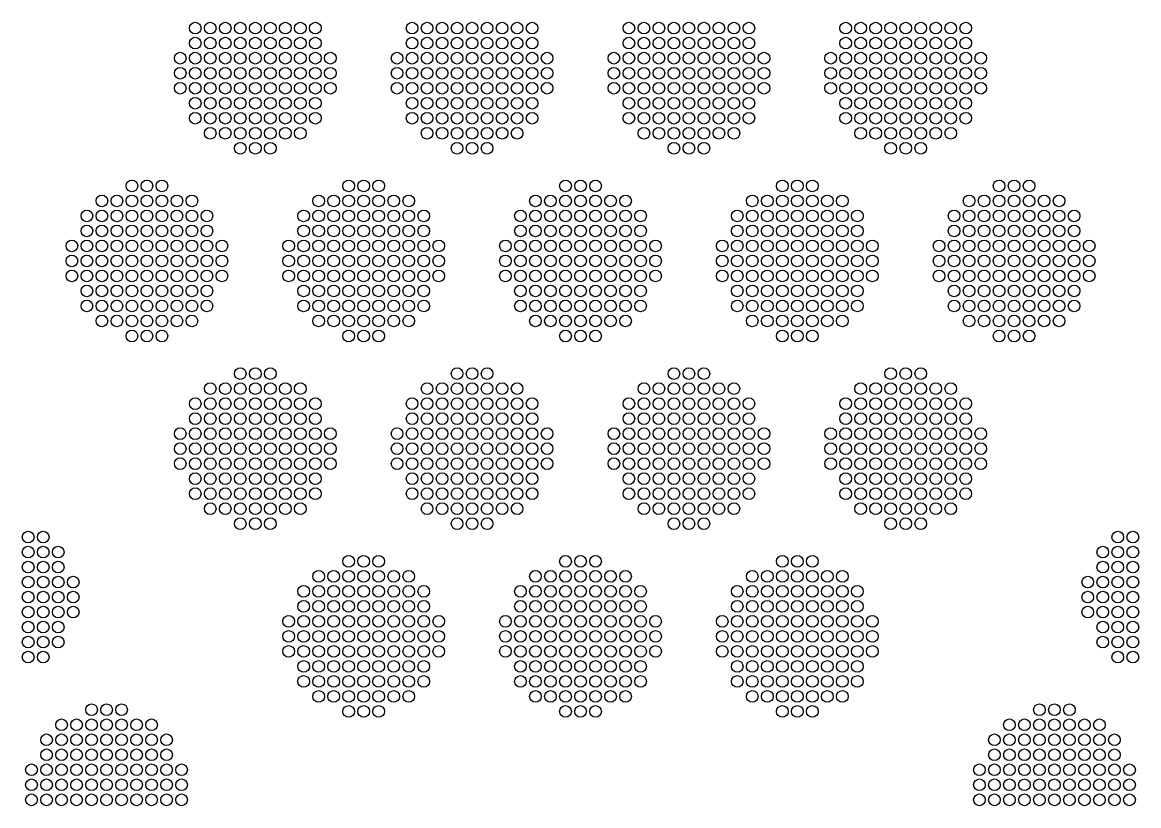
# Model space of a CAD drawing. Extents: x -49 to 54, y -38 to 38.
# Drawn here: x -16.95 to -10.26, y -23.69 to -18.99 of the extents above; entities that cross this region are included whole.
import ezdxf

# ---------------------------------------------------------------- set-up
doc = ezdxf.new("R2010")
doc.units = 0
doc.layers.add('LOWER_ELECTRODE', color=1, linetype='CONTINUOUS')

msp = doc.modelspace()

# ---------------------------------------------------------------- linework, layer by layer
at = {"layer": 'LOWER_ELECTRODE'}
for centre in [(-15.9146, -19.0262), (-15.8246, -19.0262), (-15.7346, -19.0262), (-15.6446, -19.0262), (-15.5546, -19.0262), (-15.4646, -19.0262), (-15.3746, -19.0262), (-15.2846, -19.0262), (-15.1946, -19.0262), (-14.6146, -19.0262), (-14.5246, -19.0262), (-14.4346, -19.0262), (-14.3446, -19.0262), (-14.2546, -19.0262), (-14.1646, -19.0262), (-14.0746, -19.0262), (-13.9846, -19.0262), (-13.8946, -19.0262), (-13.3146, -19.0262), (-13.2246, -19.0262), (-13.1346, -19.0262), (-13.0446, -19.0262), (-12.9546, -19.0262), (-12.8646, -19.0262), (-12.7746, -19.0262), (-12.6846, -19.0262), (-12.5946, -19.0262), (-12.0146, -19.0262), (-11.9246, -19.0262), (-11.8346, -19.0262), (-11.7446, -19.0262), (-11.6546, -19.0262), (-11.5646, -19.0262), (-11.4746, -19.0262), (-11.3846, -19.0262), (-11.2946, -19.0262), (-15.9146, -19.1162), (-15.8246, -19.1162), (-15.7346, -19.1162), (-15.6446, -19.1162), (-15.5546, -19.1162), (-15.4646, -19.1162), (-15.3746, -19.1162), (-15.2846, -19.1162), (-15.1946, -19.1162), (-14.6146, -19.1162), (-14.5246, -19.1162), (-14.4346, -19.1162), (-14.3446, -19.1162), (-14.2546, -19.1162), (-14.1646, -19.1162), (-14.0746, -19.1162), (-13.9846, -19.1162), (-13.8946, -19.1162), (-13.3146, -19.1162), (-13.2246, -19.1162), (-13.1346, -19.1162), (-13.0446, -19.1162), (-12.9546, -19.1162), (-12.8646, -19.1162), (-12.7746, -19.1162), (-12.6846, -19.1162), (-12.5946, -19.1162), (-12.0146, -19.1162), (-11.9246, -19.1162), (-11.8346, -19.1162), (-11.7446, -19.1162), (-11.6546, -19.1162), (-11.5646, -19.1162), (-11.4746, -19.1162), (-11.3846, -19.1162), (-11.2946, -19.1162), (-16.0046, -19.2062), (-15.9146, -19.2062), (-15.8246, -19.2062), (-15.7346, -19.2062), (-15.6446, -19.2062), (-15.5546, -19.2062), (-15.4646, -19.2062), (-15.3746, -19.2062), (-15.2846, -19.2062), (-15.1946, -19.2062), (-15.1046, -19.2062), (-14.7046, -19.2062), (-14.6146, -19.2062), (-14.5246, -19.2062), (-14.4346, -19.2062), (-14.3446, -19.2062), (-14.2546, -19.2062), (-14.1646, -19.2062), (-14.0746, -19.2062), (-13.9846, -19.2062), (-13.8946, -19.2062), (-13.8046, -19.2062), (-13.4046, -19.2062), (-13.3146, -19.2062), (-13.2246, -19.2062), (-13.1346, -19.2062), (-13.0446, -19.2062), (-12.9546, -19.2062), (-12.8646, -19.2062), (-12.7746, -19.2062), (-12.6846, -19.2062), (-12.5946, -19.2062), (-12.5046, -19.2062), (-12.1046, -19.2062), (-12.0146, -19.2062), (-11.9246, -19.2062), (-11.8346, -19.2062), (-11.7446, -19.2062), (-11.6546, -19.2062), (-11.5646, -19.2062), (-11.4746, -19.2062), (-11.3846, -19.2062), (-11.2946, -19.2062), (-11.2046, -19.2062), (-16.0046, -19.2962), (-15.9146, -19.2962), (-15.8246, -19.2962), (-15.7346, -19.2962), (-15.6446, -19.2962), (-15.5546, -19.2962), (-15.4646, -19.2962), (-15.3746, -19.2962), (-15.2846, -19.2962), (-15.1946, -19.2962), (-15.1046, -19.2962), (-14.7046, -19.2962), (-14.6146, -19.2962), (-14.5246, -19.2962), (-14.4346, -19.2962), (-14.3446, -19.2962), (-14.2546, -19.2962), (-14.1646, -19.2962), (-14.0746, -19.2962), (-13.9846, -19.2962), (-13.8946, -19.2962), (-13.8046, -19.2962), (-13.4046, -19.2962), (-13.3146, -19.2962), (-13.2246, -19.2962), (-13.1346, -19.2962), (-13.0446, -19.2962), (-12.9546, -19.2962), (-12.8646, -19.2962), (-12.7746, -19.2962), (-12.6846, -19.2962), (-12.5946, -19.2962), (-12.5046, -19.2962), (-12.1046, -19.2962), (-12.0146, -19.2962), (-11.9246, -19.2962), (-11.8346, -19.2962), (-11.7446, -19.2962), (-11.6546, -19.2962), (-11.5646, -19.2962), (-11.4746, -19.2962), (-11.3846, -19.2962), (-11.2946, -19.2962), (-11.2046, -19.2962), (-16.0046, -19.3862), (-15.9146, -19.3862), (-15.8246, -19.3862), (-15.7346, -19.3862), (-15.6446, -19.3862), (-15.5546, -19.3862), (-15.4646, -19.3862), (-15.3746, -19.3862), (-15.2846, -19.3862), (-15.1946, -19.3862), (-15.1046, -19.3862), (-14.7046, -19.3862), (-14.6146, -19.3862), (-14.5246, -19.3862), (-14.4346, -19.3862), (-14.3446, -19.3862), (-14.2546, -19.3862), (-14.1646, -19.3862), (-14.0746, -19.3862), (-13.9846, -19.3862), (-13.8946, -19.3862), (-13.8046, -19.3862), (-13.4046, -19.3862), (-13.3146, -19.3862), (-13.2246, -19.3862), (-13.1346, -19.3862), (-13.0446, -19.3862), (-12.9546, -19.3862), (-12.8646, -19.3862), (-12.7746, -19.3862), (-12.6846, -19.3862), (-12.5946, -19.3862), (-12.5046, -19.3862), (-12.1046, -19.3862), (-12.0146, -19.3862), (-11.9246, -19.3862), (-11.8346, -19.3862), (-11.7446, -19.3862), (-11.6546, -19.3862), (-11.5646, -19.3862), (-11.4746, -19.3862), (-11.3846, -19.3862), (-11.2946, -19.3862), (-11.2046, -19.3862), (-15.9146, -19.4762), (-15.8246, -19.4762), (-15.7346, -19.4762), (-15.6446, -19.4762), (-15.5546, -19.4762), (-15.4646, -19.4762), (-15.3746, -19.4762), (-15.2846, -19.4762), (-15.1946, -19.4762), (-14.6146, -19.4762), (-14.5246, -19.4762), (-14.4346, -19.4762), (-14.3446, -19.4762), (-14.2546, -19.4762), (-14.1646, -19.4762), (-14.0746, -19.4762), (-13.9846, -19.4762), (-13.8946, -19.4762), (-13.3146, -19.4762), (-13.2246, -19.4762), (-13.1346, -19.4762), (-13.0446, -19.4762), (-12.9546, -19.4762), (-12.8646, -19.4762), (-12.7746, -19.4762), (-12.6846, -19.4762), (-12.5946, -19.4762), (-12.0146, -19.4762), (-11.9246, -19.4762), (-11.8346, -19.4762), (-11.7446, -19.4762), (-11.6546, -19.4762), (-11.5646, -19.4762), (-11.4746, -19.4762), (-11.3846, -19.4762), (-11.2946, -19.4762), (-15.9146, -19.5662), (-15.8246, -19.5662), (-15.7346, -19.5662), (-15.6446, -19.5662), (-15.5546, -19.5662), (-15.4646, -19.5662), (-15.3746, -19.5662), (-15.2846, -19.5662), (-15.1946, -19.5662), (-14.6146, -19.5662), (-14.5246, -19.5662), (-14.4346, -19.5662), (-14.3446, -19.5662), (-14.2546, -19.5662), (-14.1646, -19.5662), (-14.0746, -19.5662), (-13.9846, -19.5662), (-13.8946, -19.5662), (-13.3146, -19.5662), (-13.2246, -19.5662), (-13.1346, -19.5662), (-13.0446, -19.5662), (-12.9546, -19.5662), (-12.8646, -19.5662), (-12.7746, -19.5662), (-12.6846, -19.5662), (-12.5946, -19.5662), (-12.0146, -19.5662), (-11.9246, -19.5662), (-11.8346, -19.5662), (-11.7446, -19.5662), (-11.6546, -19.5662), (-11.5646, -19.5662), (-11.4746, -19.5662), (-11.3846, -19.5662), (-11.2946, -19.5662), (-15.8246, -19.6562), (-15.7346, -19.6562), (-15.6446, -19.6562), (-15.5546, -19.6562), (-15.4646, -19.6562), (-15.3746, -19.6562), (-15.2846, -19.6562), (-14.5246, -19.6562), (-14.4346, -19.6562), (-14.3446, -19.6562), (-14.2546, -19.6562), (-14.1646, -19.6562), (-14.0746, -19.6562), (-13.9846, -19.6562), (-13.2246, -19.6562), (-13.1346, -19.6562), (-13.0446, -19.6562), (-12.9546, -19.6562), (-12.8646, -19.6562), (-12.7746, -19.6562), (-12.6846, -19.6562), (-11.9246, -19.6562), (-11.8346, -19.6562), (-11.7446, -19.6562), (-11.6546, -19.6562), (-11.5646, -19.6562), (-11.4746, -19.6562), (-11.3846, -19.6562), (-15.6446, -19.7462), (-15.5546, -19.7462), (-15.4646, -19.7462), (-14.3446, -19.7462), (-14.2546, -19.7462), (-14.1646, -19.7462), (-13.0446, -19.7462), (-12.9546, -19.7462), (-12.8646, -19.7462), (-11.7446, -19.7462), (-11.6546, -19.7462), (-11.5646, -19.7462), (-16.2946, -19.9721), (-16.2046, -19.9721), (-16.1146, -19.9721), (-14.9946, -19.9721), (-14.9046, -19.9721), (-14.8146, -19.9721), (-13.6946, -19.9721), (-13.6046, -19.9721), (-13.5146, -19.9721), (-12.3946, -19.9721), (-12.3046, -19.9721), (-12.2146, -19.9721), (-11.0946, -19.9721), (-11.0046, -19.9721), (-10.9146, -19.9721), (-16.4746, -20.0621), (-16.3846, -20.0621), (-16.2946, -20.0621), (-16.2046, -20.0621), (-16.1146, -20.0621), (-16.0246, -20.0621), (-15.9346, -20.0621), (-15.1746, -20.0621), (-15.0846, -20.0621), (-14.9946, -20.0621), (-14.9046, -20.0621), (-14.8146, -20.0621), (-14.7246, -20.0621), (-14.6346, -20.0621), (-13.8746, -20.0621), (-13.7846, -20.0621), (-13.6946, -20.0621), (-13.6046, -20.0621), (-13.5146, -20.0621), (-13.4246, -20.0621), (-13.3346, -20.0621), (-12.5746, -20.0621), (-12.4846, -20.0621), (-12.3946, -20.0621), (-12.3046, -20.0621), (-12.2146, -20.0621), (-12.1246, -20.0621), (-12.0346, -20.0621), (-11.2746, -20.0621), (-11.1846, -20.0621), (-11.0946, -20.0621), (-11.0046, -20.0621), (-10.9146, -20.0621), (-10.8246, -20.0621), (-10.7346, -20.0621), (-16.5646, -20.1521), (-16.4746, -20.1521), (-16.3846, -20.1521), (-16.2946, -20.1521), (-16.2046, -20.1521), (-16.1146, -20.1521), (-16.0246, -20.1521), (-15.9346, -20.1521), (-15.8446, -20.1521), (-15.2646, -20.1521), (-15.1746, -20.1521), (-15.0846, -20.1521), (-14.9946, -20.1521), (-14.9046, -20.1521), (-14.8146, -20.1521), (-14.7246, -20.1521), (-14.6346, -20.1521), (-14.5446, -20.1521), (-13.9646, -20.1521), (-13.8746, -20.1521), (-13.7846, -20.1521), (-13.6946, -20.1521), (-13.6046, -20.1521), (-13.5146, -20.1521), (-13.4246, -20.1521), (-13.3346, -20.1521), (-13.2446, -20.1521), (-12.6646, -20.1521), (-12.5746, -20.1521), (-12.4846, -20.1521), (-12.3946, -20.1521), (-12.3046, -20.1521), (-12.2146, -20.1521), (-12.1246, -20.1521), (-12.0346, -20.1521), (-11.9446, -20.1521), (-11.3646, -20.1521), (-11.2746, -20.1521), (-11.1846, -20.1521), (-11.0946, -20.1521), (-11.0046, -20.1521), (-10.9146, -20.1521), (-10.8246, -20.1521), (-10.7346, -20.1521), (-10.6446, -20.1521), (-16.5646, -20.2421), (-16.4746, -20.2421), (-16.3846, -20.2421), (-16.2946, -20.2421), (-16.2046, -20.2421), (-16.1146, -20.2421), (-16.0246, -20.2421), (-15.9346, -20.2421), (-15.8446, -20.2421), (-15.2646, -20.2421), (-15.1746, -20.2421), (-15.0846, -20.2421), (-14.9946, -20.2421), (-14.9046, -20.2421), (-14.8146, -20.2421), (-14.7246, -20.2421), (-14.6346, -20.2421), (-14.5446, -20.2421), (-13.9646, -20.2421), (-13.8746, -20.2421), (-13.7846, -20.2421), (-13.6946, -20.2421), (-13.6046, -20.2421), (-13.5146, -20.2421), (-13.4246, -20.2421), (-13.3346, -20.2421), (-13.2446, -20.2421), (-12.6646, -20.2421), (-12.5746, -20.2421), (-12.4846, -20.2421), (-12.3946, -20.2421), (-12.3046, -20.2421), (-12.2146, -20.2421), (-12.1246, -20.2421), (-12.0346, -20.2421), (-11.9446, -20.2421), (-11.3646, -20.2421), (-11.2746, -20.2421), (-11.1846, -20.2421), (-11.0946, -20.2421), (-11.0046, -20.2421), (-10.9146, -20.2421), (-10.8246, -20.2421), (-10.7346, -20.2421), (-10.6446, -20.2421), (-16.6546, -20.3321), (-16.5646, -20.3321), (-16.4746, -20.3321), (-16.3846, -20.3321), (-16.2946, -20.3321), (-16.2046, -20.3321), (-16.1146, -20.3321), (-16.0246, -20.3321), (-15.9346, -20.3321), (-15.8446, -20.3321), (-15.7546, -20.3321), (-15.3546, -20.3321), (-15.2646, -20.3321), (-15.1746, -20.3321), (-15.0846, -20.3321), (-14.9946, -20.3321), (-14.9046, -20.3321), (-14.8146, -20.3321), (-14.7246, -20.3321), (-14.6346, -20.3321), (-14.5446, -20.3321), (-14.4546, -20.3321), (-14.0546, -20.3321), (-13.9646, -20.3321), (-13.8746, -20.3321), (-13.7846, -20.3321), (-13.6946, -20.3321), (-13.6046, -20.3321), (-13.5146, -20.3321), (-13.4246, -20.3321), (-13.3346, -20.3321), (-13.2446, -20.3321), (-13.1546, -20.3321), (-12.7546, -20.3321), (-12.6646, -20.3321), (-12.5746, -20.3321), (-12.4846, -20.3321), (-12.3946, -20.3321), (-12.3046, -20.3321), (-12.2146, -20.3321), (-12.1246, -20.3321), (-12.0346, -20.3321), (-11.9446, -20.3321), (-11.8546, -20.3321), (-11.4546, -20.3321), (-11.3646, -20.3321), (-11.2746, -20.3321), (-11.1846, -20.3321), (-11.0946, -20.3321), (-11.0046, -20.3321), (-10.9146, -20.3321), (-10.8246, -20.3321), (-10.7346, -20.3321), (-10.6446, -20.3321), (-10.5546, -20.3321), (-16.6546, -20.4221), (-16.5646, -20.4221), (-16.4746, -20.4221), (-16.3846, -20.4221), (-16.2946, -20.4221), (-16.2046, -20.4221), (-16.1146, -20.4221), (-16.0246, -20.4221), (-15.9346, -20.4221), (-15.8446, -20.4221), (-15.7546, -20.4221), (-15.3546, -20.4221), (-15.2646, -20.4221), (-15.1746, -20.4221), (-15.0846, -20.4221), (-14.9946, -20.4221), (-14.9046, -20.4221), (-14.8146, -20.4221), (-14.7246, -20.4221), (-14.6346, -20.4221), (-14.5446, -20.4221), (-14.4546, -20.4221), (-14.0546, -20.4221), (-13.9646, -20.4221), (-13.8746, -20.4221), (-13.7846, -20.4221), (-13.6946, -20.4221), (-13.6046, -20.4221), (-13.5146, -20.4221), (-13.4246, -20.4221), (-13.3346, -20.4221), (-13.2446, -20.4221), (-13.1546, -20.4221), (-12.7546, -20.4221), (-12.6646, -20.4221), (-12.5746, -20.4221), (-12.4846, -20.4221), (-12.3946, -20.4221), (-12.3046, -20.4221), (-12.2146, -20.4221), (-12.1246, -20.4221), (-12.0346, -20.4221), (-11.9446, -20.4221), (-11.8546, -20.4221), (-11.4546, -20.4221), (-11.3646, -20.4221), (-11.2746, -20.4221), (-11.1846, -20.4221), (-11.0946, -20.4221), (-11.0046, -20.4221), (-10.9146, -20.4221), (-10.8246, -20.4221), (-10.7346, -20.4221), (-10.6446, -20.4221), (-10.5546, -20.4221), (-16.6546, -20.5121), (-16.5646, -20.5121), (-16.4746, -20.5121), (-16.3846, -20.5121), (-16.2946, -20.5121), (-16.2046, -20.5121), (-16.1146, -20.5121), (-16.0246, -20.5121), (-15.9346, -20.5121), (-15.8446, -20.5121), (-15.7546, -20.5121), (-15.3546, -20.5121), (-15.2646, -20.5121), (-15.1746, -20.5121), (-15.0846, -20.5121), (-14.9946, -20.5121), (-14.9046, -20.5121), (-14.8146, -20.5121), (-14.7246, -20.5121), (-14.6346, -20.5121), (-14.5446, -20.5121), (-14.4546, -20.5121), (-14.0546, -20.5121), (-13.9646, -20.5121), (-13.8746, -20.5121), (-13.7846, -20.5121), (-13.6946, -20.5121), (-13.6046, -20.5121), (-13.5146, -20.5121), (-13.4246, -20.5121), (-13.3346, -20.5121), (-13.2446, -20.5121), (-13.1546, -20.5121), (-12.7546, -20.5121), (-12.6646, -20.5121), (-12.5746, -20.5121), (-12.4846, -20.5121), (-12.3946, -20.5121), (-12.3046, -20.5121), (-12.2146, -20.5121), (-12.1246, -20.5121), (-12.0346, -20.5121), (-11.9446, -20.5121), (-11.8546, -20.5121), (-11.4546, -20.5121), (-11.3646, -20.5121), (-11.2746, -20.5121), (-11.1846, -20.5121), (-11.0946, -20.5121), (-11.0046, -20.5121), (-10.9146, -20.5121), (-10.8246, -20.5121), (-10.7346, -20.5121), (-10.6446, -20.5121), (-10.5546, -20.5121), (-16.5646, -20.6021), (-16.4746, -20.6021), (-16.3846, -20.6021), (-16.2946, -20.6021), (-16.2046, -20.6021), (-16.1146, -20.6021), (-16.0246, -20.6021), (-15.9346, -20.6021), (-15.8446, -20.6021), (-15.2646, -20.6021), (-15.1746, -20.6021), (-15.0846, -20.6021), (-14.9946, -20.6021), (-14.9046, -20.6021), (-14.8146, -20.6021), (-14.7246, -20.6021), (-14.6346, -20.6021), (-14.5446, -20.6021), (-13.9646, -20.6021), (-13.8746, -20.6021), (-13.7846, -20.6021), (-13.6946, -20.6021), (-13.6046, -20.6021), (-13.5146, -20.6021), (-13.4246, -20.6021), (-13.3346, -20.6021), (-13.2446, -20.6021), (-12.6646, -20.6021), (-12.5746, -20.6021), (-12.4846, -20.6021), (-12.3946, -20.6021), (-12.3046, -20.6021), (-12.2146, -20.6021), (-12.1246, -20.6021), (-12.0346, -20.6021), (-11.9446, -20.6021), (-11.3646, -20.6021), (-11.2746, -20.6021), (-11.1846, -20.6021), (-11.0946, -20.6021), (-11.0046, -20.6021), (-10.9146, -20.6021), (-10.8246, -20.6021), (-10.7346, -20.6021), (-10.6446, -20.6021), (-16.5646, -20.6921), (-16.4746, -20.6921), (-16.3846, -20.6921), (-16.2946, -20.6921), (-16.2046, -20.6921), (-16.1146, -20.6921), (-16.0246, -20.6921), (-15.9346, -20.6921), (-15.8446, -20.6921), (-15.2646, -20.6921), (-15.1746, -20.6921), (-15.0846, -20.6921), (-14.9946, -20.6921), (-14.9046, -20.6921), (-14.8146, -20.6921), (-14.7246, -20.6921), (-14.6346, -20.6921), (-14.5446, -20.6921), (-13.9646, -20.6921), (-13.8746, -20.6921), (-13.7846, -20.6921), (-13.6946, -20.6921), (-13.6046, -20.6921), (-13.5146, -20.6921), (-13.4246, -20.6921), (-13.3346, -20.6921), (-13.2446, -20.6921), (-12.6646, -20.6921), (-12.5746, -20.6921), (-12.4846, -20.6921), (-12.3946, -20.6921), (-12.3046, -20.6921), (-12.2146, -20.6921), (-12.1246, -20.6921), (-12.0346, -20.6921), (-11.9446, -20.6921), (-11.3646, -20.6921), (-11.2746, -20.6921), (-11.1846, -20.6921), (-11.0946, -20.6921), (-11.0046, -20.6921), (-10.9146, -20.6921), (-10.8246, -20.6921), (-10.7346, -20.6921), (-10.6446, -20.6921), (-16.4746, -20.7821), (-16.3846, -20.7821), (-16.2946, -20.7821), (-16.2046, -20.7821), (-16.1146, -20.7821), (-16.0246, -20.7821), (-15.9346, -20.7821), (-15.1746, -20.7821), (-15.0846, -20.7821), (-14.9946, -20.7821), (-14.9046, -20.7821), (-14.8146, -20.7821), (-14.7246, -20.7821), (-14.6346, -20.7821), (-13.8746, -20.7821), (-13.7846, -20.7821), (-13.6946, -20.7821), (-13.6046, -20.7821), (-13.5146, -20.7821), (-13.4246, -20.7821), (-13.3346, -20.7821), (-12.5746, -20.7821), (-12.4846, -20.7821), (-12.3946, -20.7821), (-12.3046, -20.7821), (-12.2146, -20.7821), (-12.1246, -20.7821), (-12.0346, -20.7821), (-11.2746, -20.7821), (-11.1846, -20.7821), (-11.0946, -20.7821), (-11.0046, -20.7821), (-10.9146, -20.7821), (-10.8246, -20.7821), (-10.7346, -20.7821), (-16.2946, -20.8721), (-16.2046, -20.8721), (-16.1146, -20.8721), (-14.9946, -20.8721), (-14.9046, -20.8721), (-14.8146, -20.8721), (-13.6946, -20.8721), (-13.6046, -20.8721), (-13.5146, -20.8721), (-12.3946, -20.8721), (-12.3046, -20.8721), (-12.2146, -20.8721), (-11.0946, -20.8721), (-11.0046, -20.8721), (-10.9146, -20.8721), (-15.6446, -21.0979), (-15.5546, -21.0979), (-15.4646, -21.0979), (-14.3446, -21.0979), (-14.2546, -21.0979), (-14.1646, -21.0979), (-13.0446, -21.0979), (-12.9546, -21.0979), (-12.8646, -21.0979), (-11.7446, -21.0979), (-11.6546, -21.0979), (-11.5646, -21.0979), (-15.8246, -21.1879), (-15.7346, -21.1879), (-15.6446, -21.1879), (-15.5546, -21.1879), (-15.4646, -21.1879), (-15.3746, -21.1879), (-15.2846, -21.1879), (-14.5246, -21.1879), (-14.4346, -21.1879), (-14.3446, -21.1879), (-14.2546, -21.1879), (-14.1646, -21.1879), (-14.0746, -21.1879), (-13.9846, -21.1879), (-13.2246, -21.1879), (-13.1346, -21.1879), (-13.0446, -21.1879), (-12.9546, -21.1879), (-12.8646, -21.1879), (-12.7746, -21.1879), (-12.6846, -21.1879), (-11.9246, -21.1879), (-11.8346, -21.1879), (-11.7446, -21.1879), (-11.6546, -21.1879), (-11.5646, -21.1879), (-11.4746, -21.1879), (-11.3846, -21.1879), (-15.9146, -21.2779), (-15.8246, -21.2779), (-15.7346, -21.2779), (-15.6446, -21.2779), (-15.5546, -21.2779), (-15.4646, -21.2779), (-15.3746, -21.2779), (-15.2846, -21.2779), (-15.1946, -21.2779), (-14.6146, -21.2779), (-14.5246, -21.2779), (-14.4346, -21.2779), (-14.3446, -21.2779), (-14.2546, -21.2779), (-14.1646, -21.2779), (-14.0746, -21.2779), (-13.9846, -21.2779), (-13.8946, -21.2779), (-13.3146, -21.2779), (-13.2246, -21.2779), (-13.1346, -21.2779), (-13.0446, -21.2779), (-12.9546, -21.2779), (-12.8646, -21.2779), (-12.7746, -21.2779), (-12.6846, -21.2779), (-12.5946, -21.2779), (-12.0146, -21.2779), (-11.9246, -21.2779), (-11.8346, -21.2779), (-11.7446, -21.2779), (-11.6546, -21.2779), (-11.5646, -21.2779), (-11.4746, -21.2779), (-11.3846, -21.2779), (-11.2946, -21.2779), (-15.9146, -21.3679), (-15.8246, -21.3679), (-15.7346, -21.3679), (-15.6446, -21.3679), (-15.5546, -21.3679), (-15.4646, -21.3679), (-15.3746, -21.3679), (-15.2846, -21.3679), (-15.1946, -21.3679), (-14.6146, -21.3679), (-14.5246, -21.3679), (-14.4346, -21.3679), (-14.3446, -21.3679), (-14.2546, -21.3679), (-14.1646, -21.3679), (-14.0746, -21.3679), (-13.9846, -21.3679), (-13.8946, -21.3679), (-13.3146, -21.3679), (-13.2246, -21.3679), (-13.1346, -21.3679), (-13.0446, -21.3679), (-12.9546, -21.3679), (-12.8646, -21.3679), (-12.7746, -21.3679), (-12.6846, -21.3679), (-12.5946, -21.3679), (-12.0146, -21.3679), (-11.9246, -21.3679), (-11.8346, -21.3679), (-11.7446, -21.3679), (-11.6546, -21.3679), (-11.5646, -21.3679), (-11.4746, -21.3679), (-11.3846, -21.3679), (-11.2946, -21.3679), (-16.0046, -21.4579), (-15.9146, -21.4579), (-15.8246, -21.4579), (-15.7346, -21.4579), (-15.6446, -21.4579), (-15.5546, -21.4579), (-15.4646, -21.4579), (-15.3746, -21.4579), (-15.2846, -21.4579), (-15.1946, -21.4579), (-15.1046, -21.4579), (-14.7046, -21.4579), (-14.6146, -21.4579), (-14.5246, -21.4579), (-14.4346, -21.4579), (-14.3446, -21.4579), (-14.2546, -21.4579), (-14.1646, -21.4579), (-14.0746, -21.4579), (-13.9846, -21.4579), (-13.8946, -21.4579), (-13.8046, -21.4579), (-13.4046, -21.4579), (-13.3146, -21.4579), (-13.2246, -21.4579), (-13.1346, -21.4579), (-13.0446, -21.4579), (-12.9546, -21.4579), (-12.8646, -21.4579), (-12.7746, -21.4579), (-12.6846, -21.4579), (-12.5946, -21.4579), (-12.5046, -21.4579), (-12.1046, -21.4579), (-12.0146, -21.4579), (-11.9246, -21.4579), (-11.8346, -21.4579), (-11.7446, -21.4579), (-11.6546, -21.4579), (-11.5646, -21.4579), (-11.4746, -21.4579), (-11.3846, -21.4579), (-11.2946, -21.4579), (-11.2046, -21.4579), (-16.0046, -21.5479), (-15.9146, -21.5479), (-15.8246, -21.5479), (-15.7346, -21.5479), (-15.6446, -21.5479), (-15.5546, -21.5479), (-15.4646, -21.5479), (-15.3746, -21.5479), (-15.2846, -21.5479), (-15.1946, -21.5479), (-15.1046, -21.5479), (-14.7046, -21.5479), (-14.6146, -21.5479), (-14.5246, -21.5479), (-14.4346, -21.5479), (-14.3446, -21.5479), (-14.2546, -21.5479), (-14.1646, -21.5479), (-14.0746, -21.5479), (-13.9846, -21.5479), (-13.8946, -21.5479), (-13.8046, -21.5479), (-13.4046, -21.5479), (-13.3146, -21.5479), (-13.2246, -21.5479), (-13.1346, -21.5479), (-13.0446, -21.5479), (-12.9546, -21.5479), (-12.8646, -21.5479), (-12.7746, -21.5479), (-12.6846, -21.5479), (-12.5946, -21.5479), (-12.5046, -21.5479), (-12.1046, -21.5479), (-12.0146, -21.5479), (-11.9246, -21.5479), (-11.8346, -21.5479), (-11.7446, -21.5479), (-11.6546, -21.5479), (-11.5646, -21.5479), (-11.4746, -21.5479), (-11.3846, -21.5479), (-11.2946, -21.5479), (-11.2046, -21.5479), (-16.0046, -21.6379), (-15.9146, -21.6379), (-15.8246, -21.6379), (-15.7346, -21.6379), (-15.6446, -21.6379), (-15.5546, -21.6379), (-15.4646, -21.6379), (-15.3746, -21.6379), (-15.2846, -21.6379), (-15.1946, -21.6379), (-15.1046, -21.6379), (-14.7046, -21.6379), (-14.6146, -21.6379), (-14.5246, -21.6379), (-14.4346, -21.6379), (-14.3446, -21.6379), (-14.2546, -21.6379), (-14.1646, -21.6379), (-14.0746, -21.6379), (-13.9846, -21.6379), (-13.8946, -21.6379), (-13.8046, -21.6379), (-13.4046, -21.6379), (-13.3146, -21.6379), (-13.2246, -21.6379), (-13.1346, -21.6379), (-13.0446, -21.6379), (-12.9546, -21.6379), (-12.8646, -21.6379), (-12.7746, -21.6379), (-12.6846, -21.6379), (-12.5946, -21.6379), (-12.5046, -21.6379), (-12.1046, -21.6379), (-12.0146, -21.6379), (-11.9246, -21.6379), (-11.8346, -21.6379), (-11.7446, -21.6379), (-11.6546, -21.6379), (-11.5646, -21.6379), (-11.4746, -21.6379), (-11.3846, -21.6379), (-11.2946, -21.6379), (-11.2046, -21.6379), (-15.9146, -21.7279), (-15.8246, -21.7279), (-15.7346, -21.7279), (-15.6446, -21.7279), (-15.5546, -21.7279), (-15.4646, -21.7279), (-15.3746, -21.7279), (-15.2846, -21.7279), (-15.1946, -21.7279), (-14.6146, -21.7279), (-14.5246, -21.7279), (-14.4346, -21.7279), (-14.3446, -21.7279), (-14.2546, -21.7279), (-14.1646, -21.7279), (-14.0746, -21.7279), (-13.9846, -21.7279), (-13.8946, -21.7279), (-13.3146, -21.7279), (-13.2246, -21.7279), (-13.1346, -21.7279), (-13.0446, -21.7279), (-12.9546, -21.7279), (-12.8646, -21.7279), (-12.7746, -21.7279), (-12.6846, -21.7279), (-12.5946, -21.7279), (-12.0146, -21.7279), (-11.9246, -21.7279), (-11.8346, -21.7279), (-11.7446, -21.7279), (-11.6546, -21.7279), (-11.5646, -21.7279), (-11.4746, -21.7279), (-11.3846, -21.7279), (-11.2946, -21.7279), (-15.9146, -21.8179), (-15.8246, -21.8179), (-15.7346, -21.8179), (-15.6446, -21.8179), (-15.5546, -21.8179), (-15.4646, -21.8179), (-15.3746, -21.8179), (-15.2846, -21.8179), (-15.1946, -21.8179), (-14.6146, -21.8179), (-14.5246, -21.8179), (-14.4346, -21.8179), (-14.3446, -21.8179), (-14.2546, -21.8179), (-14.1646, -21.8179), (-14.0746, -21.8179), (-13.9846, -21.8179), (-13.8946, -21.8179), (-13.3146, -21.8179), (-13.2246, -21.8179), (-13.1346, -21.8179), (-13.0446, -21.8179), (-12.9546, -21.8179), (-12.8646, -21.8179), (-12.7746, -21.8179), (-12.6846, -21.8179), (-12.5946, -21.8179), (-12.0146, -21.8179), (-11.9246, -21.8179), (-11.8346, -21.8179), (-11.7446, -21.8179), (-11.6546, -21.8179), (-11.5646, -21.8179), (-11.4746, -21.8179), (-11.3846, -21.8179), (-11.2946, -21.8179), (-15.8246, -21.9079), (-15.7346, -21.9079), (-15.6446, -21.9079), (-15.5546, -21.9079), (-15.4646, -21.9079), (-15.3746, -21.9079), (-15.2846, -21.9079), (-14.5246, -21.9079), (-14.4346, -21.9079), (-14.3446, -21.9079), (-14.2546, -21.9079), (-14.1646, -21.9079), (-14.0746, -21.9079), (-13.9846, -21.9079), (-13.2246, -21.9079), (-13.1346, -21.9079), (-13.0446, -21.9079), (-12.9546, -21.9079), (-12.8646, -21.9079), (-12.7746, -21.9079), (-12.6846, -21.9079), (-11.9246, -21.9079), (-11.8346, -21.9079), (-11.7446, -21.9079), (-11.6546, -21.9079), (-11.5646, -21.9079), (-11.4746, -21.9079), (-11.3846, -21.9079), (-15.6446, -21.9979), (-15.5546, -21.9979), (-15.4646, -21.9979), (-14.3446, -21.9979), (-14.2546, -21.9979), (-14.1646, -21.9979), (-13.0446, -21.9979), (-12.9546, -21.9979), (-12.8646, -21.9979), (-11.7446, -21.9979), (-11.6546, -21.9979), (-11.5646, -21.9979), (-16.9165, -22.0781), (-16.8265, -22.0781), (-10.3828, -22.0781), (-10.2928, -22.0781), (-16.9165, -22.1681), (-16.8265, -22.1681), (-16.7365, -22.1681), (-10.4728, -22.1681), (-10.3828, -22.1681), (-10.2928, -22.1681), (-16.9165, -22.2581), (-16.8265, -22.2581), (-16.7365, -22.2581), (-14.9946, -22.2237), (-14.9046, -22.2237), (-14.8146, -22.2237), (-13.6946, -22.2237), (-13.6046, -22.2237), (-13.5146, -22.2237), (-12.3946, -22.2237), (-12.3046, -22.2237), (-12.2146, -22.2237), (-10.4728, -22.2581), (-10.3828, -22.2581), (-10.2928, -22.2581), (-15.1746, -22.3137), (-15.0846, -22.3137), (-14.9946, -22.3137), (-14.9046, -22.3137), (-14.8146, -22.3137), (-14.7246, -22.3137), (-14.6346, -22.3137), (-13.8746, -22.3137), (-13.7846, -22.3137), (-13.6946, -22.3137), (-13.6046, -22.3137), (-13.5146, -22.3137), (-13.4246, -22.3137), (-13.3346, -22.3137), (-12.5746, -22.3137), (-12.4846, -22.3137), (-12.3946, -22.3137), (-12.3046, -22.3137), (-12.2146, -22.3137), (-12.1246, -22.3137), (-12.0346, -22.3137), (-16.9165, -22.3481), (-16.8265, -22.3481), (-16.7365, -22.3481), (-16.6465, -22.3481), (-10.5628, -22.3481), (-10.4728, -22.3481), (-10.3828, -22.3481), (-10.2928, -22.3481), (-16.9165, -22.4381), (-16.8265, -22.4381), (-16.7365, -22.4381), (-16.6465, -22.4381), (-15.2646, -22.4037), (-15.1746, -22.4037), (-15.0846, -22.4037), (-14.9946, -22.4037), (-14.9046, -22.4037), (-14.8146, -22.4037), (-14.7246, -22.4037), (-14.6346, -22.4037), (-14.5446, -22.4037), (-13.9646, -22.4037), (-13.8746, -22.4037), (-13.7846, -22.4037), (-13.6946, -22.4037), (-13.6046, -22.4037), (-13.5146, -22.4037), (-13.4246, -22.4037), (-13.3346, -22.4037), (-13.2446, -22.4037), (-12.6646, -22.4037), (-12.5746, -22.4037), (-12.4846, -22.4037), (-12.3946, -22.4037), (-12.3046, -22.4037), (-12.2146, -22.4037), (-12.1246, -22.4037), (-12.0346, -22.4037), (-11.9446, -22.4037), (-10.5628, -22.4381), (-10.4728, -22.4381), (-10.3828, -22.4381), (-10.2928, -22.4381), (-15.2646, -22.4937), (-15.1746, -22.4937), (-15.0846, -22.4937), (-14.9946, -22.4937), (-14.9046, -22.4937), (-14.8146, -22.4937), (-14.7246, -22.4937), (-14.6346, -22.4937), (-14.5446, -22.4937), (-13.9646, -22.4937), (-13.8746, -22.4937), (-13.7846, -22.4937), (-13.6946, -22.4937), (-13.6046, -22.4937), (-13.5146, -22.4937), (-13.4246, -22.4937), (-13.3346, -22.4937), (-13.2446, -22.4937), (-12.6646, -22.4937), (-12.5746, -22.4937), (-12.4846, -22.4937), (-12.3946, -22.4937), (-12.3046, -22.4937), (-12.2146, -22.4937), (-12.1246, -22.4937), (-12.0346, -22.4937), (-11.9446, -22.4937), (-16.9165, -22.5281), (-16.8265, -22.5281), (-16.7365, -22.5281), (-16.6465, -22.5281), (-15.3546, -22.5837), (-15.2646, -22.5837), (-15.1746, -22.5837), (-15.0846, -22.5837), (-14.9946, -22.5837), (-14.9046, -22.5837), (-14.8146, -22.5837), (-14.7246, -22.5837), (-14.6346, -22.5837), (-14.5446, -22.5837), (-14.4546, -22.5837), (-14.0546, -22.5837), (-13.9646, -22.5837), (-13.8746, -22.5837), (-13.7846, -22.5837), (-13.6946, -22.5837), (-13.6046, -22.5837), (-13.5146, -22.5837), (-13.4246, -22.5837), (-13.3346, -22.5837), (-13.2446, -22.5837), (-13.1546, -22.5837), (-12.7546, -22.5837), (-12.6646, -22.5837), (-12.5746, -22.5837), (-12.4846, -22.5837), (-12.3946, -22.5837), (-12.3046, -22.5837), (-12.2146, -22.5837), (-12.1246, -22.5837), (-12.0346, -22.5837), (-11.9446, -22.5837), (-11.8546, -22.5837), (-10.5628, -22.5281), (-10.4728, -22.5281), (-10.3828, -22.5281), (-10.2928, -22.5281), (-16.9165, -22.6181), (-16.8265, -22.6181), (-16.7365, -22.6181), (-10.4728, -22.6181), (-10.3828, -22.6181), (-10.2928, -22.6181), (-16.9165, -22.7081), (-16.8265, -22.7081), (-16.7365, -22.7081), (-15.3546, -22.6737), (-15.2646, -22.6737), (-15.1746, -22.6737), (-15.0846, -22.6737), (-14.9946, -22.6737), (-14.9046, -22.6737), (-14.8146, -22.6737), (-14.7246, -22.6737), (-14.6346, -22.6737), (-14.5446, -22.6737), (-14.4546, -22.6737), (-14.0546, -22.6737), (-13.9646, -22.6737), (-13.8746, -22.6737), (-13.7846, -22.6737), (-13.6946, -22.6737), (-13.6046, -22.6737), (-13.5146, -22.6737), (-13.4246, -22.6737), (-13.3346, -22.6737), (-13.2446, -22.6737), (-13.1546, -22.6737), (-12.7546, -22.6737), (-12.6646, -22.6737), (-12.5746, -22.6737), (-12.4846, -22.6737), (-12.3946, -22.6737), (-12.3046, -22.6737), (-12.2146, -22.6737), (-12.1246, -22.6737), (-12.0346, -22.6737), (-11.9446, -22.6737), (-11.8546, -22.6737), (-10.4728, -22.7081), (-10.3828, -22.7081), (-10.2928, -22.7081), (-15.3546, -22.7637), (-15.2646, -22.7637), (-15.1746, -22.7637), (-15.0846, -22.7637), (-14.9946, -22.7637), (-14.9046, -22.7637), (-14.8146, -22.7637), (-14.7246, -22.7637), (-14.6346, -22.7637), (-14.5446, -22.7637), (-14.4546, -22.7637), (-14.0546, -22.7637), (-13.9646, -22.7637), (-13.8746, -22.7637), (-13.7846, -22.7637), (-13.6946, -22.7637), (-13.6046, -22.7637), (-13.5146, -22.7637), (-13.4246, -22.7637), (-13.3346, -22.7637), (-13.2446, -22.7637), (-13.1546, -22.7637), (-12.7546, -22.7637), (-12.6646, -22.7637), (-12.5746, -22.7637), (-12.4846, -22.7637), (-12.3946, -22.7637), (-12.3046, -22.7637), (-12.2146, -22.7637), (-12.1246, -22.7637), (-12.0346, -22.7637), (-11.9446, -22.7637), (-11.8546, -22.7637), (-16.9165, -22.7981), (-16.8265, -22.7981), (-15.2646, -22.8537), (-15.1746, -22.8537), (-15.0846, -22.8537), (-14.9946, -22.8537), (-14.9046, -22.8537), (-14.8146, -22.8537), (-14.7246, -22.8537), (-14.6346, -22.8537), (-14.5446, -22.8537), (-13.9646, -22.8537), (-13.8746, -22.8537), (-13.7846, -22.8537), (-13.6946, -22.8537), (-13.6046, -22.8537), (-13.5146, -22.8537), (-13.4246, -22.8537), (-13.3346, -22.8537), (-13.2446, -22.8537), (-12.6646, -22.8537), (-12.5746, -22.8537), (-12.4846, -22.8537), (-12.3946, -22.8537), (-12.3046, -22.8537), (-12.2146, -22.8537), (-12.1246, -22.8537), (-12.0346, -22.8537), (-11.9446, -22.8537), (-10.3828, -22.7981), (-10.2928, -22.7981), (-15.2646, -22.9437), (-15.1746, -22.9437), (-15.0846, -22.9437), (-14.9946, -22.9437), (-14.9046, -22.9437), (-14.8146, -22.9437), (-14.7246, -22.9437), (-14.6346, -22.9437), (-14.5446, -22.9437), (-13.9646, -22.9437), (-13.8746, -22.9437), (-13.7846, -22.9437), (-13.6946, -22.9437), (-13.6046, -22.9437), (-13.5146, -22.9437), (-13.4246, -22.9437), (-13.3346, -22.9437), (-13.2446, -22.9437), (-12.6646, -22.9437), (-12.5746, -22.9437), (-12.4846, -22.9437), (-12.3946, -22.9437), (-12.3046, -22.9437), (-12.2146, -22.9437), (-12.1246, -22.9437), (-12.0346, -22.9437), (-11.9446, -22.9437), (-15.1746, -23.0337), (-15.0846, -23.0337), (-14.9946, -23.0337), (-14.9046, -23.0337), (-14.8146, -23.0337), (-14.7246, -23.0337), (-14.6346, -23.0337), (-13.8746, -23.0337), (-13.7846, -23.0337), (-13.6946, -23.0337), (-13.6046, -23.0337), (-13.5146, -23.0337), (-13.4246, -23.0337), (-13.3346, -23.0337), (-12.5746, -23.0337), (-12.4846, -23.0337), (-12.3946, -23.0337), (-12.3046, -23.0337), (-12.2146, -23.0337), (-12.1246, -23.0337), (-12.0346, -23.0337), (-16.5365, -23.1139), (-16.4465, -23.1139), (-16.3565, -23.1139), (-14.9946, -23.1237), (-14.9046, -23.1237), (-14.8146, -23.1237), (-13.6946, -23.1237), (-13.6046, -23.1237), (-13.5146, -23.1237), (-12.3946, -23.1237), (-12.3046, -23.1237), (-12.2146, -23.1237), (-10.8528, -23.1139), (-10.7628, -23.1139), (-10.6728, -23.1139), (-16.7165, -23.2039), (-16.6265, -23.2039), (-16.5365, -23.2039), (-16.4465, -23.2039), (-16.3565, -23.2039), (-16.2665, -23.2039), (-16.1765, -23.2039), (-11.0328, -23.2039), (-10.9428, -23.2039), (-10.8528, -23.2039), (-10.7628, -23.2039), (-10.6728, -23.2039), (-10.5828, -23.2039), (-10.4928, -23.2039), (-16.8065, -23.2939), (-16.7165, -23.2939), (-16.6265, -23.2939), (-16.5365, -23.2939), (-16.4465, -23.2939), (-16.3565, -23.2939), (-16.2665, -23.2939), (-16.1765, -23.2939), (-16.0865, -23.2939), (-11.1228, -23.2939), (-11.0328, -23.2939), (-10.9428, -23.2939), (-10.8528, -23.2939), (-10.7628, -23.2939), (-10.6728, -23.2939), (-10.5828, -23.2939), (-10.4928, -23.2939), (-10.4028, -23.2939), (-16.8065, -23.3839), (-16.7165, -23.3839), (-16.6265, -23.3839), (-16.5365, -23.3839), (-16.4465, -23.3839), (-16.3565, -23.3839), (-16.2665, -23.3839), (-16.1765, -23.3839), (-16.0865, -23.3839), (-11.1228, -23.3839), (-11.0328, -23.3839), (-10.9428, -23.3839), (-10.8528, -23.3839), (-10.7628, -23.3839), (-10.6728, -23.3839), (-10.5828, -23.3839), (-10.4928, -23.3839), (-10.4028, -23.3839), (-16.8965, -23.4739), (-16.8065, -23.4739), (-16.7165, -23.4739), (-16.6265, -23.4739), (-16.5365, -23.4739), (-16.4465, -23.4739), (-16.3565, -23.4739), (-16.2665, -23.4739), (-16.1765, -23.4739), (-16.0865, -23.4739), (-15.9965, -23.4739), (-11.2128, -23.4739), (-11.1228, -23.4739), (-11.0328, -23.4739), (-10.9428, -23.4739), (-10.8528, -23.4739), (-10.7628, -23.4739), (-10.6728, -23.4739), (-10.5828, -23.4739), (-10.4928, -23.4739), (-10.4028, -23.4739), (-10.3128, -23.4739), (-16.8965, -23.5639), (-16.8065, -23.5639), (-16.7165, -23.5639), (-16.6265, -23.5639), (-16.5365, -23.5639), (-16.4465, -23.5639), (-16.3565, -23.5639), (-16.2665, -23.5639), (-16.1765, -23.5639), (-16.0865, -23.5639), (-15.9965, -23.5639), (-11.2128, -23.5639), (-11.1228, -23.5639), (-11.0328, -23.5639), (-10.9428, -23.5639), (-10.8528, -23.5639), (-10.7628, -23.5639), (-10.6728, -23.5639), (-10.5828, -23.5639), (-10.4928, -23.5639), (-10.4028, -23.5639), (-10.3128, -23.5639), (-16.8965, -23.6539), (-16.8065, -23.6539), (-16.7165, -23.6539), (-16.6265, -23.6539), (-16.5365, -23.6539), (-16.4465, -23.6539), (-16.3565, -23.6539), (-16.2665, -23.6539), (-16.1765, -23.6539), (-16.0865, -23.6539), (-15.9965, -23.6539), (-11.2128, -23.6539), (-11.1228, -23.6539), (-11.0328, -23.6539), (-10.9428, -23.6539), (-10.8528, -23.6539), (-10.7628, -23.6539), (-10.6728, -23.6539), (-10.5828, -23.6539), (-10.4928, -23.6539), (-10.4028, -23.6539), (-10.3128, -23.6539)]:
    msp.add_circle(centre, 0.035, dxfattribs=at)

doc.saveas('drawing.dxf')
